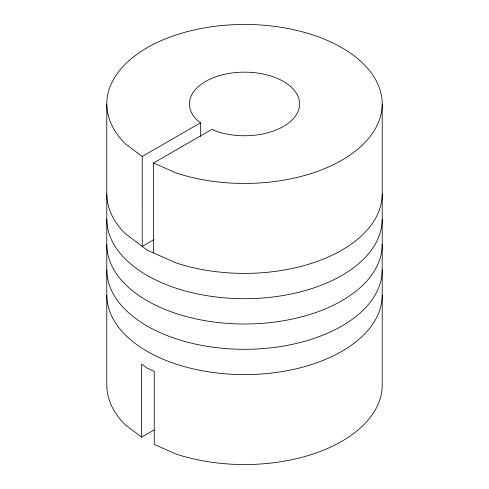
<?xml version="1.0" encoding="UTF-8"?>
<svg xmlns="http://www.w3.org/2000/svg" width="489" height="489" viewBox="0 0 489 489"><rect width="100%" height="100%" fill="white"/><g stroke="black" fill="none" stroke-linecap="round" stroke-linejoin="round"><path stroke-width="0.73" d="M106.798 103.949L106.791 385.045A137.709 79.499 0 0 0 125.239 424.794L141.651 437.148L154.151 429.929M141.651 437.148L141.657 364.06L147.128 368.18L154.255 371.334L154.255 444.422L175.643 453.896A137.709 79.499 0 0 0 382.202 385.051L382.209 103.955M153.54 252.96L153.546 163.008L175.655 172.8A137.709 79.499 0 0 0 380.118 117.757A137.709 79.499 0 0 0 220.594 25.66A137.709 79.499 0 0 0 125.245 143.699L142.213 156.462L142.207 246.413L154.023 239.592M200.637 136.455L200.637 122.733L196.804 119.848A55.08 31.803 0 0 1 234.94 72.635A55.08 31.803 0 0 1 298.748 109.475A55.08 31.803 0 0 1 216.963 131.492L211.969 129.279L153.546 163.008M142.213 156.462L200.637 122.733M382.202 295.099A137.709 79.499 0 0 1 244.5 374.598A137.709 79.499 0 0 1 106.791 295.093M382.209 193.907A137.709 79.499 0 0 1 175.649 262.752L147.128 250.117L125.245 233.65A137.709 79.499 0 0 1 106.798 193.901M382.202 269.8A137.709 79.499 0 0 1 244.5 349.299A137.709 79.499 0 0 1 106.791 269.794M382.209 244.5A137.709 79.499 0 0 1 244.5 323.999A137.709 79.499 0 0 1 106.791 244.5M382.209 219.206A137.709 79.499 0 0 1 244.5 298.7A137.709 79.499 0 0 1 106.798 219.2"/></g></svg>
